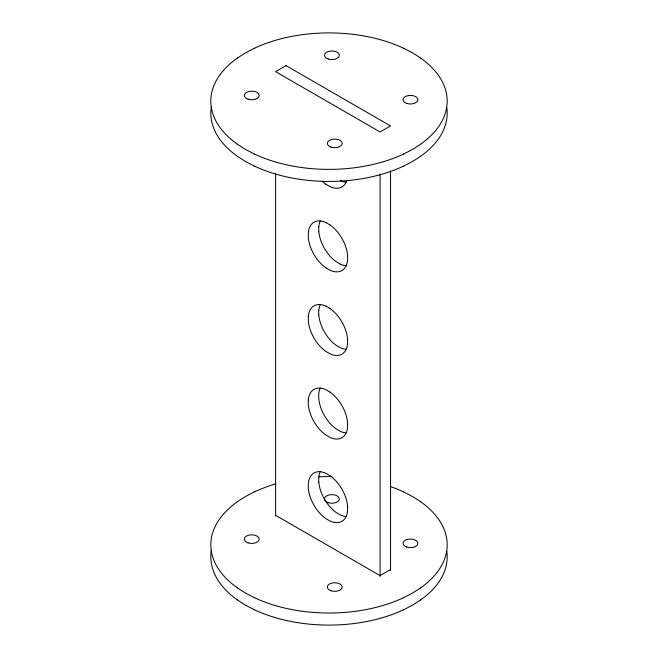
<?xml version="1.0" encoding="UTF-8"?>
<svg xmlns="http://www.w3.org/2000/svg" width="658" height="658" viewBox="0 0 658 658"><rect width="100%" height="100%" fill="white"/><g stroke="black" fill="none" stroke-linecap="round" stroke-linejoin="round"><path stroke-width="0.99" d="M308.298 316.292L308.298 320.956A27.875 16.096 60 0 0 325.924 351.471L329.962 353.815A27.875 16.096 60 0 0 347.572 343.632L347.58 338.977A27.875 16.096 60 0 0 329.962 308.512M308.298 399.891L308.298 404.547A27.875 16.096 60 0 0 325.924 435.061L329.962 437.405A27.875 16.096 60 0 0 347.572 427.223L347.58 422.568A27.875 16.096 60 0 0 329.962 392.102M318.743 226.673L318.743 231.336M318.743 310.263L318.743 314.927M237.308 58.068L245.418 52.887L254.399 48.207M420.692 144.217L412.582 149.399L403.601 154.079M420.692 156.275L412.582 161.457L403.601 166.145M237.308 501.725L245.418 496.543L254.399 491.855M420.692 587.865L412.582 593.047L403.601 597.735M420.692 599.932L412.582 605.113L403.601 609.793M390.523 569.589L380.077 575.627L275.603 515.304M325.924 222.527L329.962 224.863M340.408 264.187L336.37 261.859A27.875 16.096 60 0 1 318.801 231.361M325.924 306.118L329.962 308.454M403.601 48.207L412.582 52.887L420.692 58.068M254.399 154.079L245.418 149.399L237.308 144.217M254.399 166.145L245.418 161.457L237.308 156.275M403.601 491.855L412.582 496.543L420.692 501.725M254.399 597.735L245.418 593.047L237.308 587.865M254.399 609.793L245.418 605.113L237.308 599.932M325.924 184.298L329.962 186.625A27.875 16.096 60 0 0 346.782 180.44M325.924 267.888L329.962 270.216A27.875 16.096 60 0 0 347.572 260.033L347.58 255.386A27.875 16.096 60 0 0 329.962 224.921M329.962 392.045L325.924 389.709A27.875 16.096 60 0 0 308.314 399.941M329.962 475.635L325.924 473.308A27.875 16.096 60 0 0 308.314 483.531L308.298 488.137A27.875 16.096 60 0 0 325.924 518.652L329.962 520.996A27.875 16.096 60 0 0 347.572 510.814L347.58 506.158M318.743 482.108L318.743 477.445A27.875 16.096 60 0 1 320.207 471.753M390.539 171.113L390.539 570.379M380.094 174.066L380.094 576.408M275.603 173.268L275.603 516.078M237.357 599.907A118.004 68.128 0 0 1 211.366 550.318M403.56 609.769A118.004 68.128 0 0 1 254.44 609.769M446.782 551.248A118.004 68.128 0 0 1 420.643 599.907M254.44 491.888A118.004 68.128 0 0 1 275.932 483.844M318.612 476.828A118.004 68.128 0 0 1 331.838 476.581M390.408 486.517A118.004 68.128 0 0 1 403.56 491.888M237.357 587.841A118.004 68.128 0 0 1 237.357 501.75M403.56 597.703A118.004 68.128 0 0 1 254.44 597.703M420.643 501.75A118.004 68.128 0 0 1 420.643 587.841M346.067 516.546A27.875 16.096 60 0 1 340.408 514.951L336.37 512.631A27.875 16.096 60 0 1 318.801 482.141M329.962 475.693A27.875 16.096 60 0 1 347.572 506.199M346.067 432.956A27.875 16.096 60 0 1 340.408 431.36L336.37 429.041A27.875 16.096 60 0 1 318.76 398.526L318.743 393.854A27.875 16.096 60 0 1 320.207 388.204M346.067 349.365A27.875 16.096 60 0 1 340.408 347.769L336.37 345.45A27.875 16.096 60 0 1 318.801 314.952M318.801 310.346A27.875 16.096 60 0 1 320.249 304.638M308.314 316.35A27.875 16.096 60 0 1 325.924 306.184M346.067 265.774A27.875 16.096 60 0 1 340.408 264.171M318.801 226.747A27.875 16.096 60 0 1 320.249 221.047M325.924 222.544A27.875 16.096 60 0 0 308.314 232.71L308.298 237.365A27.875 16.096 60 0 0 325.924 267.88M346.067 182.176A27.875 16.096 60 0 1 340.408 180.58M325.924 184.281A27.875 16.096 60 0 1 322.075 181.156M237.357 156.25A118.004 68.128 0 0 1 211.366 106.67M403.56 166.112A118.004 68.128 0 0 1 254.44 166.112M446.782 107.599A118.004 68.128 0 0 1 420.643 156.25M254.44 48.231A118.004 68.128 0 0 1 403.56 48.231M237.357 144.192A118.004 68.128 0 0 1 237.357 58.093M403.56 154.054A118.004 68.128 0 0 1 254.44 154.054M420.643 58.093A118.004 68.128 0 0 1 420.643 144.192M286.049 65.619L275.603 71.656L380.094 131.978L390.539 125.949L286.049 65.619M331.04 590.761A7.444 4.302 0 0 0 342.209 587.043A7.444 4.302 0 0 0 331.048 583.317A7.444 4.302 0 0 0 331.04 590.761M248.033 542.842A7.444 4.302 0 0 0 259.211 539.124A7.444 4.302 0 0 0 248.05 535.39A7.444 4.302 0 0 0 248.033 542.842M328.178 502.654A7.444 4.302 0 0 0 339.347 498.929A7.444 4.302 0 0 0 328.186 495.203A7.444 4.302 0 0 0 328.178 502.654M406.726 547.061A7.444 4.302 0 0 0 417.896 543.344A7.444 4.302 0 0 0 406.734 539.618A7.444 4.302 0 0 0 406.726 547.061M331.04 147.104A7.444 4.302 0 0 0 342.209 143.386A7.444 4.302 0 0 0 331.048 139.661A7.444 4.302 0 0 0 331.04 147.104M248.033 99.185A7.444 4.302 0 0 0 259.211 95.468A7.444 4.302 0 0 0 248.05 91.742A7.444 4.302 0 0 0 248.033 99.185M328.178 58.998A7.444 4.302 0 0 0 339.347 55.28A7.444 4.302 0 0 0 328.186 51.554A7.444 4.302 0 0 0 328.178 58.998M406.726 103.413A7.444 4.302 0 0 0 417.896 99.687A7.444 4.302 0 0 0 406.734 95.961A7.444 4.302 0 0 0 406.726 103.413"/></g></svg>
